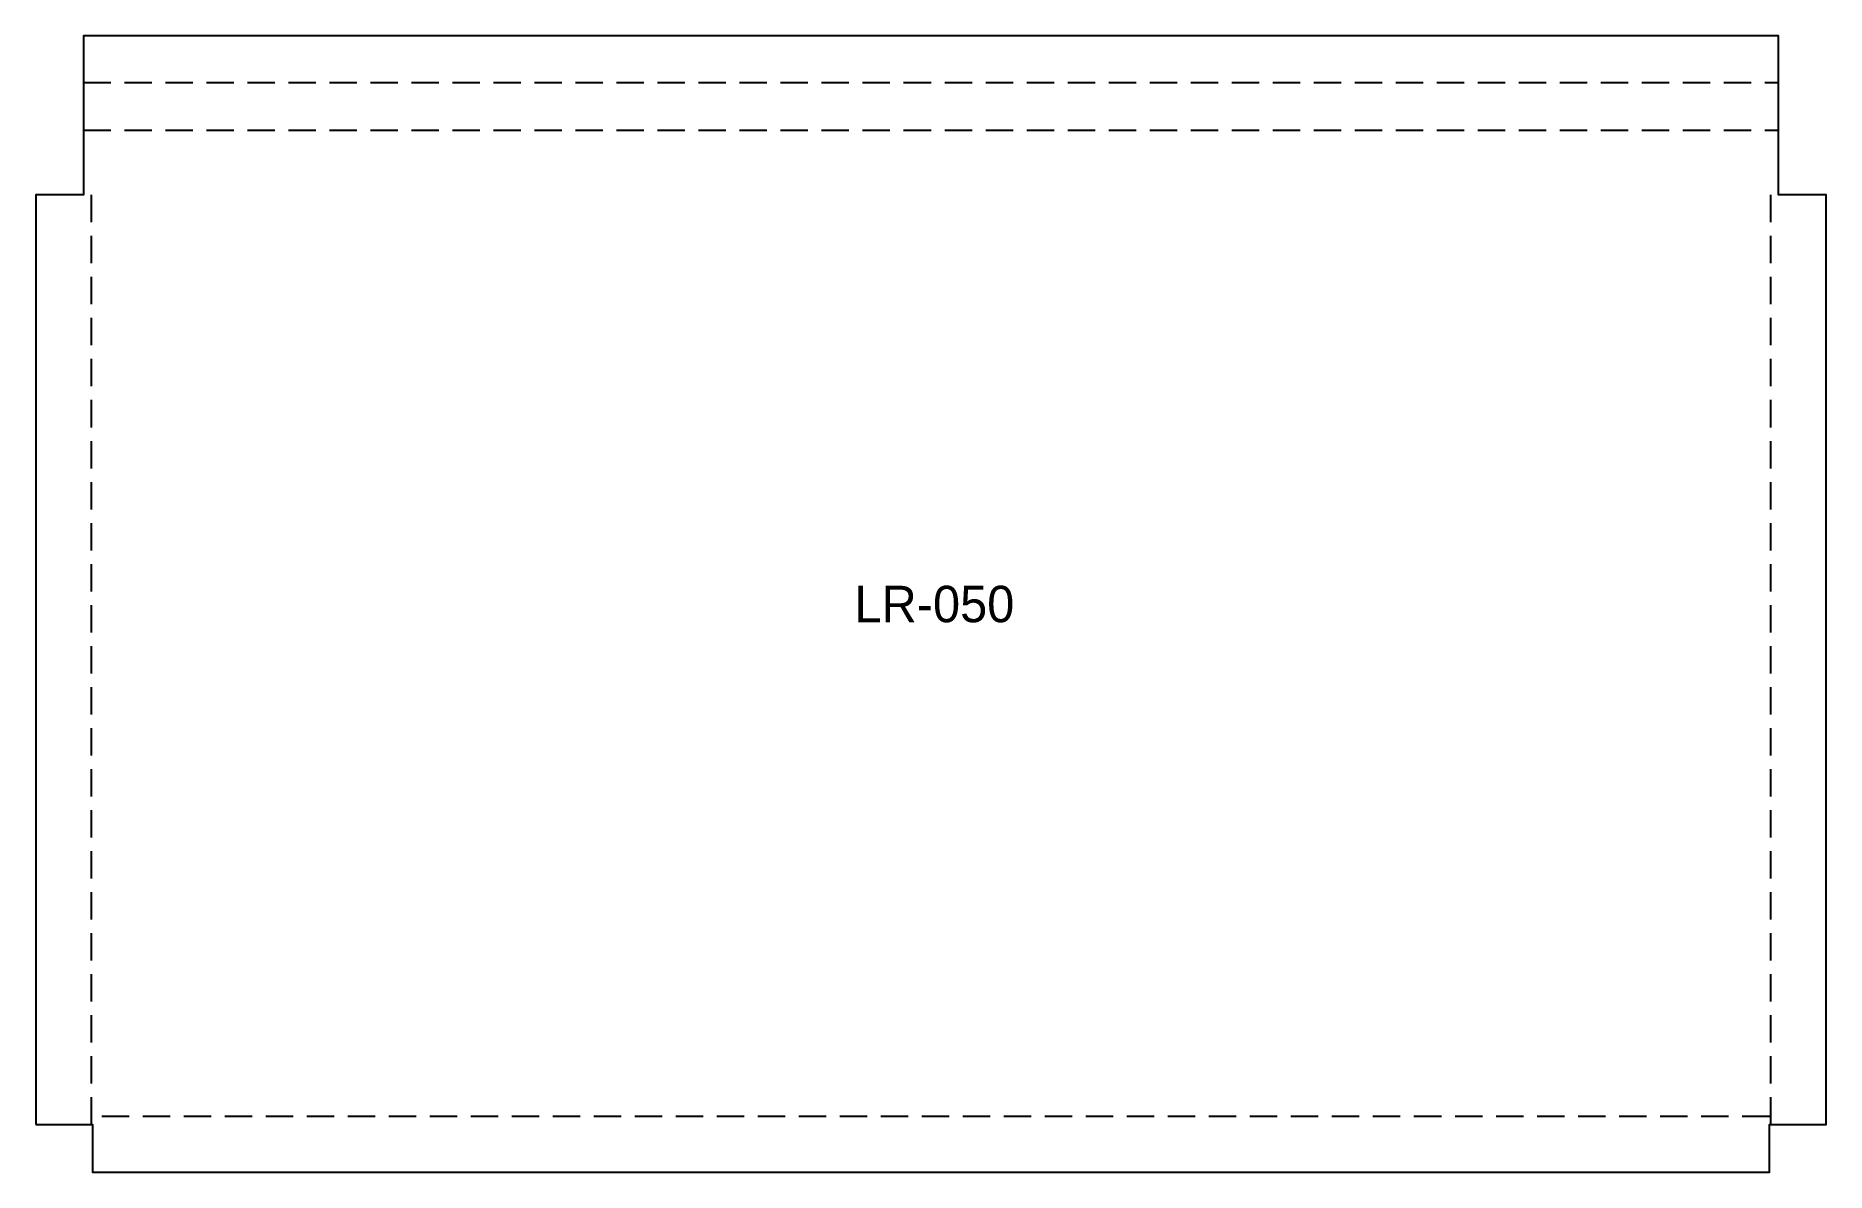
# Model space of a CAD drawing. Header units: millimetres. Extents: x 0 to 393, y 0 to 249.
import ezdxf

# ---------------------------------------------------------------- set-up
doc = ezdxf.new("R2010")
doc.units = ezdxf.units.MM
doc.linetypes.add('DASHED', pattern=[9, 6, -3])
for name, color, linetype in [('CORTE', 7, 'CONTINUOUS'), ('DOBRA_BAIXO', 1, 'DASHED'), ('DOBRA_CIMA', 5, 'DASHED'), ('GRAVACAO', 3, 'CONTINUOUS')]:
    doc.layers.add(name, color=color, linetype=linetype)

msp = doc.modelspace()

# ---------------------------------------------------------------- linework, layer by layer
at = {"layer": 'CORTE'}
msp.add_lwpolyline([(0, 10.4611), (12.4611, 10.4611), (12.4611, 0), (380.4611, 0), (380.4611, 10.4611), (392.9221, 10.4611), (392.9221, 214.4611), (382.4611, 214.4611), (382.4611, 249.3832), (10.4611, 249.3832), (10.4611, 214.4611), (0, 214.4611)], close=True, dxfattribs=at)
at = {"layer": 'DOBRA_BAIXO', "linetype": 'DASHED'}
for p, q in [((10.4611, 239.1527), (382.4611, 239.1527)), ((10.4611, 228.6916), (382.4611, 228.6916))]:
    msp.add_line(p, q, dxfattribs=at)
at = {"layer": 'DOBRA_CIMA', "linetype": 'DASHED'}
for p, q in [((12.2305, 10.4611), (12.2305, 214.4611)), ((380.6916, 214.4611), (380.6916, 10.4611)), ((380.4611, 12.2305), (12.4611, 12.2305))]:
    msp.add_line(p, q, dxfattribs=at)

# ---------------------------------------------------------------- texts
at = {"layer": 'GRAVACAO'}
msp.add_text('LR-050', height=8, dxfattribs=at).set_placement((179.6611, 120.6916))

doc.saveas('drawing.dxf')
